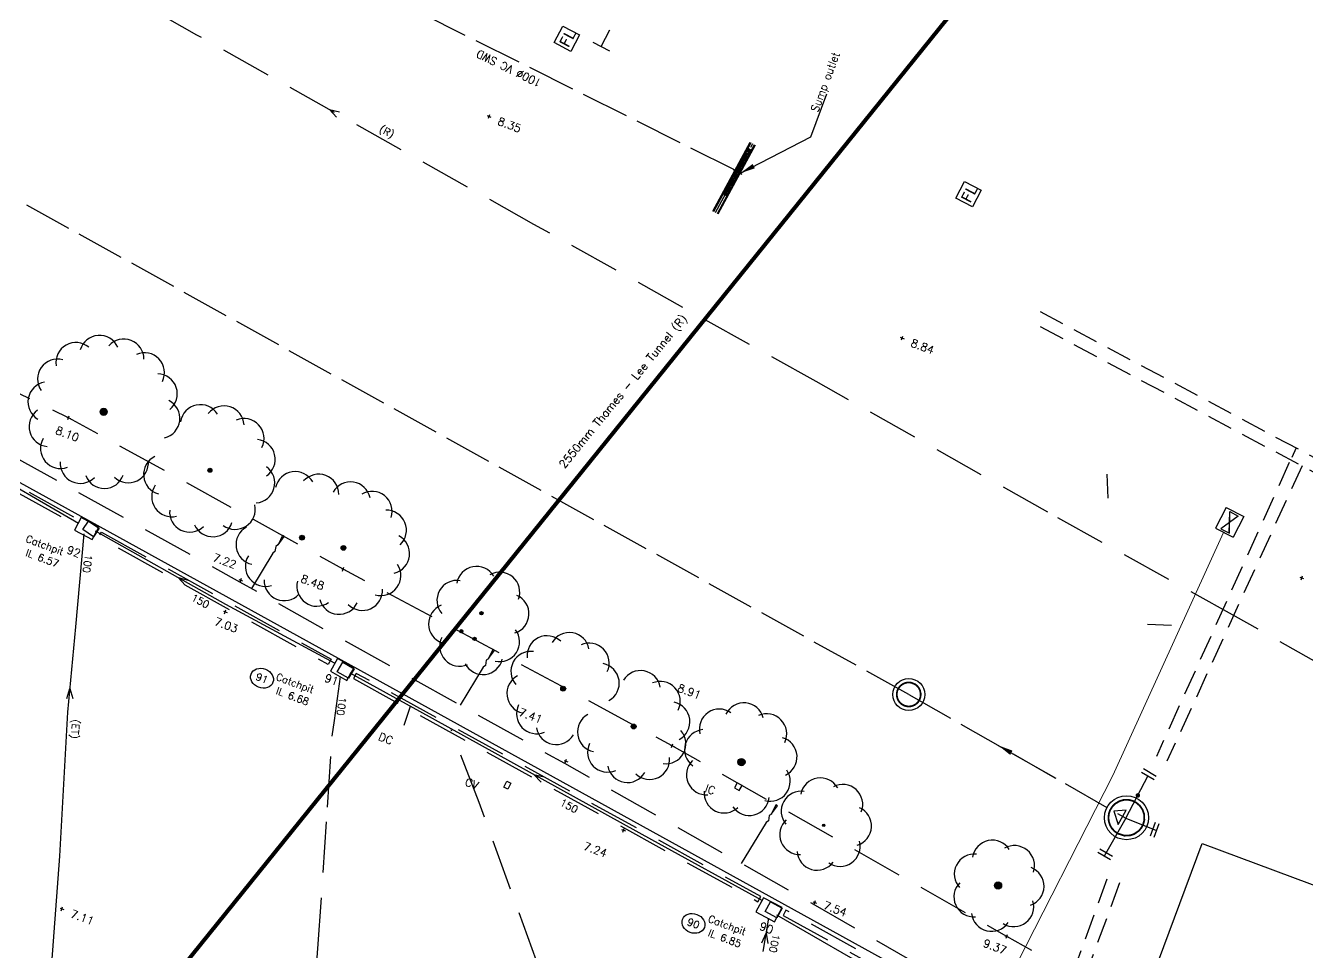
# Model space of a CAD drawing. Header units: millimetres. Extents: x 521005098 to 521837086, y 174609906 to 175681253.
# Drawn here: x 521340147 to 521404197, y 175026925 to 175073220 of the extents above; entities that cross this region are included whole.
import ezdxf
from ezdxf.enums import TextEntityAlignment as Align

# ---------------------------------------------------------------- set-up
doc = ezdxf.new("R2010")
doc.units = ezdxf.units.MM
doc.header["$LTSCALE"] = 200
for name, pattern in [('layout$0$ACAD_ISO02W100', [15, 12, -3]), ('layout$0$ACAD_ISO10W100', [18.5, 12, -3, 0.5, -3]), ('layout$0$DASHED', [19.05, 12.7, -6.35]), ('layout$0$HIDDEN', [9.525, 6.35, -3.175]), ('layout$0$survey$0$DASHED', [19.05, 12.7, -6.35])]:
    doc.linetypes.add(name, pattern=pattern)
for name, color, linetype in [('layout$0$DuctInsByOthers', 7, 'Continuous'), ('layout$0$ED-CHAMBER', 7, 'layout$0$HIDDEN'), ('layout$0$ED-STORM', 3, 'Continuous'), ('layout$0$FL', 5, 'Continuous'), ('layout$0$GT Boundary', 6, 'layout$0$FENCELINE1'), ('layout$0$GT Drain text', 3, 'Continuous'), ('layout$0$GT-surface water', 150, 'layout$0$ACAD_ISO02W100'), ('layout$0$GT0-35TXT', 3, 'Continuous'), ('layout$0$GTMECHSYM', 7, 'Continuous'), ('layout$0$GTSWD', 150, 'layout$0$ACAD_ISO02W100'), ('layout$0$GTsymbol', 7, 'Continuous'), ('layout$0$IRRIG_MAIN', 5, 'Continuous'), ('layout$0$survey$0$BOUNDARY', 8, 'Continuous'), ('layout$0$survey$0$DETAIL', 8, 'Continuous'), ('layout$0$survey$0$LEVEL', 8, 'Continuous'), ('layout$0$survey$0$MH_NUMBER', 8, 'Continuous'), ('layout$0$survey$0$SERVICE', 8, 'Continuous'), ('layout$0$survey$0$TEXT_SERVICE', 8, 'Continuous'), ('layout$0$survey$0$VEGETATION', 8, 'Continuous'), ('layout$0$survey$0$WATER', 8, 'Continuous')]:
    doc.layers.add(name, color=color, linetype=linetype)
doc.styles.add('layout$0$GT1TO200', font='romans.shx', dxfattribs={"width": 0.95, "height": 400})
doc.styles.add('layout$0$GTANYHEIGHT', font='romans.shx', dxfattribs={"width": 0.95})
doc.styles.add('layout$0$ROMAN', font='verdana.ttf')
doc.styles.add('layout$0$ROMANS', font='Romans.shx')
doc.styles.add('layout$0$survey$0$ROMANS', font='Romans.shx')
doc.linetypes.add('layout$0$FENCELINE1', pattern='A,6.35,-2.54,[133,ltypeshp.shx,S=2.54,R=0,X=-2.54,Y=0],-2.54,25.4', length=36.83)
doc.dimstyles.new('layout$0$NOTEARROW', dxfattribs={"dimscale": 250, "dimtxt": 2, "dimasz": 3, "dimexe": 1, "dimexo": 1, "dimgap": 1, "dimtad": 2, "dimtih": 1, "dimtoh": 1, "dimdec": 4, "dimzin": 0, "dimdsep": 46, "dimtxsty": 'layout$0$GTANYHEIGHT', "dimcen": 3.5, "dimclrd": 7, "dimclre": 7, "dimclrt": 3, "dimadec": 0, "dimazin": 0, "dimtfac": 1, "dimtdec": 4, "dimtofl": 0, "dimtmove": 0, "dimatfit": 3, "dimfxl": 1, "dimtolj": 1, "dimtzin": 0, "dimarcsym": 0})

# ---------------------------------------------------------------- blocks, each defined once
blk = doc.blocks.new('layout$0$DCGMID100')
at = {"color": 8, "linetype": 'Continuous'}
for p, q in [((-1290, 100), (-1290, -100)), ((-1230, 100), (-1230, -100)), ((-1170, 100), (-1170, -100)), ((-1110, 100), (-1110, -100)), ((-1050, 100), (-1050, -100)), ((-990, 100), (-990, -100)), ((-930, 100), (-930, -100)), ((-870, 100), (-870, -100)), ((-810, 100), (-810, -100)), ((-750, 100), (-750, -100)), ((-690, 100), (-690, -100)), ((-630, 100), (-630, -100)), ((-570, 100), (-570, -100)), ((-510, 100), (-510, -100)), ((-450, 100), (-450, -100)), ((-390, 100), (-390, -100)), ((-330, 100), (-330, -100)), ((-270, 100), (-270, -100)), ((-210, 100), (-210, -100)), ((-150, 100), (-150, -100)), ((-141, 101), (142, 101)), ((-90, 100), (-90, -100)), ((-30, 100), (-30, -100)), ((30, 100), (30, -100)), ((90, 100), (90, -100)), ((150, 100), (150, -100)), ((210, 100), (210, -100)), ((270, 100), (270, -100)), ((330, 100), (330, -100)), ((390, 100), (390, -100)), ((450, 100), (450, -100)), ((510, 100), (510, -100)), ((570, 100), (570, -100)), ((630, 100), (630, -100)), ((690, 100), (690, -100)), ((750, 100), (750, -100)), ((810, 100), (810, -100)), ((870, 100), (870, -100)), ((930, 100), (930, -100)), ((990, 100), (990, -100)), ((1050, 100), (1050, -100)), ((1110, 100), (1110, -100)), ((1170, 100), (1170, -100)), ((1230, 100), (1230, -100)), ((1290, 100), (1290, -100)), ((142, -99), (-142, -99))]:
    blk.add_line(p, q, dxfattribs=at)
at = {"color": 8, "linetype": 'layout$0$ACAD_ISO10W100'}
for p, q in [((0, 250), (0, -250)), ((-1350, 0), (1350, 0))]:
    blk.add_line(p, q, dxfattribs=at)
at = {"color": 3, "linetype": 'Continuous'}
blk.add_lwpolyline([(-142, 121), (142, 121), (142, -121), (-142, -121)], close=True, dxfattribs=at)
at = {"color": 8, "linetype": 'Continuous'}
blk.add_circle((0, 0), 156, dxfattribs=at)
blk = doc.blocks.new('layout$0$S')
at = {"layer": 'layout$0$ED-STORM'}
blk.add_lwpolyline([(-0.5, 0.15), (0.001, 0), (-0.5, -0.151)], dxfattribs=at)
blk = doc.blocks.new('layout$0$1200MH')
at = {"color": 6, "linetype": 'Continuous'}
blk.add_circle((0, 0), 800, dxfattribs=at)
at = {"layer": 'layout$0$GTsymbol', "const_width": 90}
blk.add_lwpolyline([(-582, -147), (-600, 15), (-581, 149), (-544, 253), (-506, 322), (-436, 413), (-354, 485), (-231, 554), (-142, 583), (-30, 599), (118, 588), (265, 538), (376, 467), (468, 376), (534, 274), (578, 160), (594, 83), (588, -118), (557, -224), (486, -352), (398, -449), (237, -551), (86, -594), (-64, -597), (-192, -568), (-271, -535), (-334, -498), (-395, -452), (-449, -398), (-509, -317), (-535, -271), (-561, -212), (-578, -162)], close=True, dxfattribs=at)
blk = doc.blocks.new('layout$0$1800MH')
at = {"color": 6, "linetype": 'Continuous'}
blk.add_circle((0, 0), 1100, dxfattribs=at)
at = {"layer": 'layout$0$GTsymbol', "const_width": 90}
blk.add_lwpolyline([(-86, 896), (103, 894), (293, 851), (499, 749), (665, 606), (804, 404), (880, 189), (893, -112), (837, -330), (766, -473), (623, -650), (380, -816), (193, -879), (-105, -894), (-433, -789), (-597, -674), (-736, -518), (-824, -363), (-880, -189), (-900, -5), (-878, 199), (-818, 376), (-714, 548), (-555, 708), (-345, 831), (-152, 887)], close=True, dxfattribs=at)
blk = doc.blocks.new('layout')
at = {"layer": 'layout$0$survey$0$VEGETATION', "linetype": 'Continuous'}
h = blk.add_hatch(color=256, dxfattribs=at)
edge = h.paths.add_edge_path()
edge.add_arc((521344046.2, 175053926.4), 180, 0, 360)
h = blk.add_hatch(color=256, dxfattribs=at)
edge = h.paths.add_edge_path()
edge.add_arc((521349358.5, 175051009.1), 100, 0, 360)
h = blk.add_hatch(color=256, dxfattribs=at)
edge = h.paths.add_edge_path()
edge.add_arc((521353960.3, 175047641.5), 120, 0, 360)
h = blk.add_hatch(color=256, dxfattribs=at)
edge = h.paths.add_edge_path()
edge.add_arc((521356026.7, 175047128.8), 120, 0, 360)
h = blk.add_hatch(color=256, dxfattribs=at)
edge = h.paths.add_edge_path()
edge.add_arc((521362923.4, 175043866.4), 79.6, 0, 360)
h = blk.add_hatch(color=256, dxfattribs=at)
edge = h.paths.add_edge_path()
edge.add_arc((521361918.6, 175042967.8), 79.6, 0, 360)
h = blk.add_hatch(color=256, dxfattribs=at)
edge = h.paths.add_edge_path()
edge.add_arc((521362581.1, 175042587.2), 79.6, 0, 360)
h = blk.add_hatch(color=256, dxfattribs=at)
edge = h.paths.add_edge_path()
edge.add_arc((521367005.8, 175040099.1), 120, 0, 360)
h = blk.add_hatch(color=256, dxfattribs=at)
edge = h.paths.add_edge_path()
edge.add_arc((521370530.4, 175038207.7), 120, 0, 360)
h = blk.add_hatch(color=256, dxfattribs=at)
edge = h.paths.add_edge_path()
edge.add_arc((521375916.7, 175036431.4), 180, 0, 360)
h = blk.add_hatch(color=256, dxfattribs=at)
edge = h.paths.add_edge_path()
edge.add_arc((521380031.3, 175033273.3), 60, 0, 360)
h = blk.add_hatch(color=256, dxfattribs=at)
edge = h.paths.add_edge_path()
edge.add_arc((521388740.9, 175030266.7), 180, 0, 360)
at = {"color": 0, "linetype": 'ByBlock'}
for p, q in [((521394235, 175049622.8), (521394196.9, 175050805.9)), ((521396212.9, 175043325.4), (521397404.8, 175043277.1))]:
    blk.add_line(p, q, dxfattribs=at)
at = {"color": 7, "ltscale": 0.4}
for p, q in [((521400133.6, 175049150.6), (521399604.6, 175048113.4)), ((521400133.6, 175049150.5), (521401022.2, 175048692)), ((521401022.2, 175048692), (521400495.5, 175047659.1)), ((521399604.6, 175048113.4), (521400495.5, 175047659.1))]:
    blk.add_line(p, q, dxfattribs=at)
at = {"layer": 'layout$0$DuctInsByOthers', "color": 3, "linetype": 'layout$0$HIDDEN'}
for p, q in [((521390840.3, 175058932.7), (521439484.8, 175033052.7)), ((521390849.1, 175058183.3), (521452225, 175025546.7)), ((521403640.5, 175052128), (521403413.2, 175051642.5)), ((521403290.7, 175051391.5), (521396657.9, 175036716.3)), ((521403933.7, 175051229.6), (521397182.1, 175036474.5)), ((521394175.9, 175030575.5), (521344074.7, 174892923.8)), ((521394803.1, 175030398.2), (521344907.8, 174893312.3))]:
    blk.add_line(p, q, dxfattribs=at)
at = {"layer": 'layout$0$ED-CHAMBER'}
for points in [[(521343805.9, 175048171.5), (521342928.9, 175048641.5), (521342592.6, 175048014), (521343469.6, 175047543.9), (521343805.9, 175048171.5)], [(521356562.6, 175041137), (521355738.5, 175041612.2), (521355373.6, 175040979.6), (521356197.7, 175040504.3), (521356562.6, 175041137)], [(521377946.1, 175029162.1), (521377015.1, 175029653.2), (521376640, 175028942), (521377571.1, 175028450.9), (521377946.1, 175029162.1)]]:
    blk.add_lwpolyline(points, dxfattribs=at)
at = {"layer": 'layout$0$ED-STORM', "linetype": 'layout$0$DASHED'}
for points in [[(521429507.4, 175027460.2), (521414994.3, 175035555.5), (521400612.1, 175043709.8), (521391219.7, 175048910.7), (521379652.4, 175055441.7), (521365550.8, 175063288.8), (521348707.1, 175072752), (521331841.3, 175082272.3), (521315484.5, 175091325.8), (521297589.9, 175101068), (521277754.6, 175111871.8), (521264960.7, 175118937.3), (521251410.1, 175126459.1), (521238914.2, 175133321), (521230223, 175138158.8), (521220477.1, 175143439.5), (521215323.8, 175146309.5)], [(521349095.8, 174956909.8), (521349653.9, 174964206.4), (521350380.2, 174972406.1), (521350981.8, 174980261.9), (521351343.5, 174984960), (521351905.2, 174991749.8), (521352358.4, 174997880), (521352917, 175003714.9), (521353540, 175012301.5), (521354255.5, 175020988.9), (521354755, 175027112.3), (521355228.4, 175034178.7), (521355463.6, 175037724.4), (521355574.3, 175038511.1)]]:
    blk.add_lwpolyline(points, dxfattribs=at)
at = {"layer": 'layout$0$ED-STORM'}
for points in [[(521342796.1, 175048349.1), (521337564.9, 175051372.9), (521330140.5, 175055726.3)], [(521340885.7, 175019196.9), (521341147.3, 175022123.9), (521341856.4, 175031726.4), (521342249.6, 175038921.5), (521342652.4, 175043191), (521343073.2, 175047828)], [(521355619.7, 175041348.5), (521350156, 175044301.9), (521343643.9, 175047961.8)], [(521355574.3, 175038511.1), (521355882.5, 175040702.5)], [(521376948.4, 175029520.1), (521371435.9, 175032546), (521359846.7, 175038960.4), (521356371.1, 175040877.8)], [(521377007.4, 175026961.4), (521377286.5, 175028639.9)], [(521388854.5, 175022509.4), (521385625.3, 175024275.9), (521381384.4, 175026644.7), (521377680.6, 175028780)]]:
    blk.add_lwpolyline(points, dxfattribs=at)
at = {"layer": 'layout$0$ED-STORM', "linetype": 'layout$0$DASHED'}
blk.add_lwpolyline([(521378481.4, 174990382.3), (521378066.9, 174991215.4, 0.5138764), (521377776.1, 174991986.1), (521376468.6, 174995940.9), (521370835.2, 175012008.8), (521368278.8, 175019344.2), (521362816.1, 175034412.1), (521361415, 175038048.8)], format="xyb", dxfattribs=at)
at = {"layer": 'layout$0$ED-STORM'}
for centre in [(521351958.9, 175040619.1), (521373517.6, 175028371.3)]:
    blk.add_ellipse(centre, major_axis=(546.6, -203.5), ratio=0.8266745, dxfattribs=at)
at = {"layer": 'layout$0$FL', "color": 3}
for p, q in [((521368903.6, 175072177.6), (521369342.3, 175073006.1)), ((521368489.3, 175072397), (521369317.8, 175071958.2))]:
    blk.add_line(p, q, dxfattribs=at)
for points in [[(521366994.2, 175073199.9), (521367822.7, 175072761.2), (521367384, 175071932.7), (521366555.5, 175072371.4)], [(521387069.2, 175065436.7), (521387897.7, 175064998), (521387459, 175064169.5), (521386630.5, 175064608.2)]]:
    blk.add_lwpolyline(points, close=True, dxfattribs=at)
at = {"layer": 'layout$0$GT Boundary', "color": 7, "ltscale": 0.2}
blk.add_lwpolyline([(521352663.6, 174908078), (521398940.7, 175032360.5), (521439428.7, 175017284.6), (521443910.9, 175028601.8), (521461420.7, 175018447.2), (521480072, 175062154.7), (521480258.3, 175062942.6), (521547590.2, 175038234.9), (521564810.3, 175032120.4), (521585638.3, 175024829.1), (521597358.4, 175020898.7), (521597741.9, 175020775.7), (521589784.6, 174999405.6), (521579265.5, 174971155.4)], dxfattribs=at)
at = {"layer": 'layout$0$GT Drain text', "color": 7, "linetype": 'Continuous'}
for p, q in [((521374494.1, 175063958.1), (521376357.1, 175067407.2)), ((521374758.1, 175063815.5), (521376621.1, 175067264.6))]:
    blk.add_line(p, q, dxfattribs=at)
at = {"layer": 'layout$0$GT Drain text', "color": 3, "linetype": 'Continuous'}
for p, q in [((521374538.1, 175063934.3), (521376401.1, 175067383.4)), ((521374714.1, 175063839.3), (521376577.1, 175067288.4))]:
    blk.add_line(p, q, dxfattribs=at)
at = {"layer": 'layout$0$GT Drain text', "color": 7, "linetype": 'layout$0$ACAD_ISO10W100'}
blk.add_line((521374626.1, 175063886.8), (521376489.1, 175067335.9), dxfattribs=at)
at = {"layer": 'layout$0$GT-surface water', "flags": 128}
for points in [[(521384277.8, 175039808.8), (521306036.7, 175083211.9)], [(521384277.8, 175039808.8), (521395128.2, 175033629.1)]]:
    blk.add_lwpolyline(points, dxfattribs=at)
at = {"layer": 'layout$0$GT-surface water', "color": 3, "linetype": 'Continuous'}
for points in [[(521396642.4, 175035716.8), (521396003.3, 175036087)], [(521396541.8, 175035546.5), (521395902.8, 175035916.8)], [(521396350.7, 175032743.1), (521396605.9, 175033436.2)], [(521396535.7, 175032673.2), (521396790.9, 175033366.3)], [(521394357.9, 175031544), (521393718.8, 175031914.2)], [(521394458.5, 175031714.3), (521393819.4, 175032084.5)]]:
    blk.add_lwpolyline(points, dxfattribs=at)
at = {"layer": 'layout$0$GT-surface water'}
for points in [[(521395128.2, 175033629.1), (521396322.9, 175035901.9)], [(521395128.2, 175033629.1), (521394038.4, 175031729.1)], [(521395128.2, 175033629.1), (521396663.3, 175033019.8)]]:
    blk.add_lwpolyline(points, dxfattribs=at)
at = {"layer": 'layout$0$GT-surface water', "const_width": 112.5}
blk.add_lwpolyline([(521395669.3, 175034765.5, 1), (521395781.8, 175034765.5, 1)], format="xyb", close=True, dxfattribs=at)
at = {"layer": 'layout$0$GT-surface water', "color": 3}
blk.add_lwpolyline([(521394523.7, 175033973.4), (521394739.9, 175033317.1), (521395139.8, 175034021.6), (521394523.7, 175033973.4)], dxfattribs=at)
at = {"layer": 'layout$0$GTMECHSYM', "color": 7}
for p, q in [((521400297.4, 175047863.2), (521400314.9, 175048945)), ((521400297.8, 175047862.1), (521400315.3, 175048943.9)), ((521400315.3, 175048943.9), (521400744.5, 175048720.5)), ((521400744.1, 175048721.6), (521399868.2, 175048086.6)), ((521400744.5, 175048720.5), (521399868.6, 175048085.5)), ((521399868.6, 175048085.5), (521400297.8, 175047862.1))]:
    blk.add_line(p, q, dxfattribs=at)
at = {"layer": 'layout$0$GTSWD'}
blk.add_line((521375537.7, 175066033.1), (521358486.3, 175074546.4), dxfattribs=at)
at = {"layer": 'layout$0$IRRIG_MAIN', "color": 140, "lineweight": 0, "ltscale": 0.5}
for p, q in [((521394476.6, 175035766.8), (521400011.8, 175047897.8)), ((521369204, 174986196.4), (521394476.6, 175035766.8))]:
    blk.add_line(p, q, dxfattribs=at)
at = {"layer": 'layout$0$survey$0$BOUNDARY', "linetype": 'Continuous'}
blk.add_line((521303587.7, 175070383.2), (521391086.3, 175022145), dxfattribs=at)
at = {"layer": 'layout$0$survey$0$DETAIL', "linetype": 'layout$0$survey$0$DASHED', "flags": 128}
for points in [[(521392035, 175014194.1), (521394716.3, 175023036.5), (521392877.6, 175025627.3), (521389172.5, 175027723.7), (521372461.3, 175037245), (521356017.6, 175046069.1), (521342294.6, 175053633.6), (521332676.5, 175058311.7), (521313628.9, 175068777.2), (521308526.8, 175070885.7)], [(521316087.9, 175064580), (521331536.1, 175056141), (521350832.3, 175045436.9), (521367069.9, 175036372.2), (521379484.4, 175029349.8), (521390304.1, 175023128.4), (521391467.2, 175022095.7), (521391020.5, 175021915.8)]]:
    blk.add_lwpolyline(points, dxfattribs=at)
at = {"layer": 'layout$0$survey$0$DETAIL', "flags": 128}
for points in [[(521352760.9, 175047291.4), (521353064.1, 175047692.1), (521352978.7, 175047744.2)], [(521363277.6, 175041603.5), (521363580.8, 175042004.2), (521363495.4, 175042056.3)], [(521377418.6, 175033843.6), (521377721.8, 175034244.3), (521377636.5, 175034296.4)]]:
    blk.add_lwpolyline(points, close=True, dxfattribs=at)
for points in [[(521352760.9, 175047291.4), (521352756.7, 175047284.5), (521352649.9, 175047205.6), (521352607.2, 175046943.6), (521352500.4, 175046864.6), (521351426.4, 175045105.3)], [(521363277.6, 175041603.5), (521363273.3, 175041596.6), (521363166.6, 175041517.7), (521363123.8, 175041255.7), (521363017.1, 175041176.7), (521361859.7, 175039280.8)], [(521377418.6, 175033843.6), (521377414.4, 175033836.7), (521377307.7, 175033757.8), (521377264.9, 175033495.7), (521377158.1, 175033416.8), (521375909.8, 175031371.8)]]:
    blk.add_lwpolyline(points, dxfattribs=at)
at = {"layer": 'layout$0$survey$0$LEVEL', "flags": 128}
for points in [[(521363214.3, 175068724.5), (521363401.7, 175068654.7)], [(521363273.1, 175068595.9), (521363342.9, 175068783.3)], [(521383857.1, 175057650.4), (521384044.5, 175057580.6)], [(521383915.9, 175057521.8), (521383985.7, 175057709.3)], [(521342200.9, 175053668.5), (521342388.3, 175053598.8)], [(521342259.7, 175053539.9), (521342329.5, 175053727.4)], [(521355923.9, 175046104), (521356111.3, 175046034.3)], [(521355982.7, 175045975.4), (521356052.5, 175046162.9)], [(521403821.3, 175045670.2), (521404008.7, 175045600.4)], [(521403880.1, 175045541.6), (521403949.9, 175045729)], [(521350803.1, 175045551.8), (521350990.5, 175045482.1)], [(521350861.9, 175045423.2), (521350931.7, 175045610.7)], [(521350026.8, 175043972.3), (521350214.2, 175043902.5)], [(521350085.6, 175043843.7), (521350155.4, 175044031.1)], [(521372426.4, 175037151.3), (521372496.2, 175037338.7)], [(521372367.6, 175037279.9), (521372555, 175037210.1)], [(521367052, 175036517.6), (521367239.5, 175036447.8)], [(521367110.8, 175036389), (521367180.6, 175036576.4)], [(521369927.9, 175033057.6), (521370115.3, 175032987.8)], [(521369986.7, 175032928.9), (521370056.5, 175033116.4)], [(521341865.1, 175029136.2), (521342052.5, 175029066.4)], [(521341923.9, 175029007.6), (521341993.7, 175029195)], [(521379485.7, 175029453.4), (521379673.1, 175029383.6)], [(521379544.5, 175029324.8), (521379614.3, 175029512.2)], [(521389078.8, 175027758.6), (521389266.2, 175027688.8)], [(521389137.6, 175027629.9), (521389207.4, 175027817.4)]]:
    blk.add_lwpolyline(points, dxfattribs=at)
at = {"layer": 'layout$0$survey$0$SERVICE', "linetype": 'layout$0$survey$0$DASHED', "flags": 128}
for points in [[(521330309.3, 175055439.4), (521342725.3, 175048585.4), (521342580.3, 175048322.7), (521330164.3, 175055176.8)], [(521343937.7, 175047923), (521355409.8, 175041565.8), (521355264.4, 175041303.4), (521343792.3, 175047660.6)], [(521356526.3, 175040599.3), (521376740.8, 175029453.1), (521376885.7, 175029715.9), (521356671.2, 175040862)], [(521377995.6, 175028771.6), (521390636.5, 175021785.2), (521383867.8, 175008799.4), (521377169.2, 174989813.1), (521377433.2, 174989720), (521384131.8, 175008706.2), (521391020.5, 175021915.8), (521378140.7, 175029034.2)]]:
    blk.add_lwpolyline(points, close=True, dxfattribs=at)
at = {"layer": 'layout$0$survey$0$SERVICE', "linetype": 'Continuous', "flags": 128}
for points in [[(521343288.7, 175048469.2), (521343821.7, 175048114.8), (521343539.3, 175047690.2), (521343006.3, 175048044.5)], [(521355717, 175040946.7), (521355992.7, 175041422.6), (521356563.8, 175041091.7), (521356288, 175040615.8)], [(521364388.8, 175035380.5), (521364238.3, 175035075.7), (521364041, 175035173.1), (521364191.6, 175035477.9)], [(521375565.4, 175035148.4), (521375810.6, 175035013.2), (521375945.8, 175035258.4), (521375700.6, 175035393.6)], [(521377683.5, 175028657.8), (521377103.7, 175028973.2), (521377366.5, 175029456.3), (521377946.3, 175029141)]]:
    blk.add_lwpolyline(points, close=True, dxfattribs=at)
at = {"layer": 'layout$0$survey$0$TEXT_SERVICE', "linetype": 'Continuous'}
blk.add_line((521359356.4, 175039210.9), (521359044.6, 175038256.1), dxfattribs=at)
at = {"layer": 'layout$0$survey$0$VEGETATION', "linetype": 'Continuous'}
for centre, radius in [((521344046.2, 175053926.4), 180), ((521349358.5, 175051009.1), 100), ((521353960.3, 175047641.5), 120), ((521356026.7, 175047128.8), 120), ((521362923.4, 175043866.4), 79.6), ((521361918.6, 175042967.8), 79.6), ((521362581.1, 175042587.2), 79.6), ((521367005.8, 175040099.1), 120), ((521370530.4, 175038207.7), 120), ((521375916.7, 175036431.4), 180), ((521380031.3, 175033273.3), 60), ((521388740.9, 175030266.7), 180)]:
    blk.add_circle(centre, radius, dxfattribs=at)
for centre, start, end in [((521342657.9, 175056387.9), 49.788007, 189.059738), ((521343838.9, 175056744.8), 24.570816, 163.842546), ((521345059.5, 175056564.5), 359.353624, 138.625355), ((521341741.5, 175055561.8), 75.005199, 214.276929), ((521346086.9, 175055881.4), 334.136433, 113.408163), ((521341264.4, 175054424), 100.22239, 239.494121), ((521346725.3, 175054825.7), 308.919241, 88.190971), ((521341317.5, 175053191.4), 125.439582, 264.711312), ((521346853.2, 175053598.5), 283.702049, 62.97378), ((521348881.4, 175053285.7), 32.201322, 171.473052), ((521350061.2, 175053226.5), 2.781265, 142.052995), ((521351059.7, 175052595.4), 333.361208, 112.632939), ((521341890.7, 175052098.8), 150.656773, 289.928504), ((521351619.5, 175051555.2), 303.941151, 83.212882), ((521342874.7, 175051354.6), 175.873965, 315.145695), ((521345282.6, 175051385.2), 226.308348, 5.580078), ((521347042.3, 175050796.3), 115.613949, 254.88568), ((521344082.1, 175051100.6), 201.091157, 340.362887), ((521351596.2, 175050374.1), 274.521095, 53.792825), ((521353616.6, 175049942), 28.862437, 168.134167), ((521354790.9, 175049814.1), 359.44238, 138.71411), ((521347445.5, 175049686), 145.034006, 284.305737), ((521356381.6, 175049427.6), 11.587863, 150.859593), ((521357465, 175048956.8), 342.167806, 121.439536), ((521348342.1, 175048916.9), 174.454063, 313.725793), ((521350623, 175049056.8), 233.294177, 12.565907), ((521358177.4, 175048014.6), 312.747749, 92.01948), ((521349500.9, 175048687.5), 203.87412, 343.14585), ((521351660.4, 175047294.1), 118.952835, 258.224565), ((521358335.1, 175046843.9), 283.327692, 62.599423), ((521352127.6, 175046209.2), 148.372891, 287.644622), ((521357897.5, 175045746.7), 253.907636, 33.179366), ((521362681, 175045208.3), 31.057436, 170.329167), ((521363838.7, 175044914.2), 340.041586, 119.313317), ((521353067.6, 175045493.6), 177.792948, 317.064679), ((521354702, 175045216.9), 165.647465, 304.919196), ((521356977.3, 175045006), 224.487579, 3.759309), ((521361699.7, 175044504.7), 81.037018, 220.308748), ((521355811.9, 175044812.7), 195.067522, 334.339252), ((521364298.9, 175043839.5), 287.099781, 66.371512), ((521361280.8, 175043334.9), 111.638699, 250.910429), ((521361839.6, 175042217.5), 153.70993, 292.98166), ((521363828.8, 175042445.1), 257.488807, 36.760537), ((521366205.4, 175041740.3), 46.362353, 185.634083), ((521367316.1, 175041898.6), 10.579827, 149.851558), ((521365396.9, 175040962.5), 82.144879, 221.416609), ((521368309.7, 175041377.5), 334.797302, 114.069032), ((521362994.7, 175041805), 207.561721, 346.833452), ((521368811.1, 175040373.8), 299.014776, 78.286507), ((521365195.7, 175039858.8), 117.927404, 257.199135), ((521370874.8, 175040001), 9.492455, 148.764186), ((521371858.3, 175039461.1), 333.70993, 112.98166), ((521365677.9, 175038845.7), 153.70993, 292.98166), ((521372340.5, 175038448.1), 297.927404, 77.199135), ((521376038.9, 175038390.4), 14.606556, 153.878286), ((521368725.2, 175037933.1), 119.014776, 258.286507), ((521374813.6, 175038079.4), 54.606556, 193.878286), ((521377177.3, 175037841.1), 334.606556, 113.878286), ((521366661.4, 175038305.9), 189.492455, 328.764186), ((521372139.4, 175037344.3), 262.144879, 41.416609), ((521374075, 175037053.6), 94.606556, 233.878286), ((521369226.5, 175036929.4), 154.797302, 294.069032), ((521377696.4, 175036688.5), 294.606556, 73.878286), ((521370220.1, 175036408.3), 190.579827, 329.851558), ((521371330.8, 175036566.5), 226.362353, 5.634083), ((521374168.5, 175035793), 134.606556, 273.878286), ((521377353.1, 175035471.9), 254.606556, 33.878286), ((521379859.3, 175034643.8), 29.707393, 168.979123), ((521375050.4, 175034887.4), 174.606556, 313.878286), ((521378904, 175033974.2), 81.084734, 220.356464), ((521380978.1, 175034315.7), 338.286388, 117.558118), ((521376308.1, 175034760.6), 214.606556, 353.878286), ((521381418, 175033236.7), 286.80593, 66.07766), ((521378831.7, 175032811), 132.545414, 271.817144), ((521380847.7, 175032219.5), 235.395504, 14.667234), ((521388456.3, 175031532.9), 32.218149, 171.489879), ((521389562, 175031260.1), 340.789577, 120.061308), ((521379696.6, 175032030.1), 184.020177, 323.291908), ((521387553.7, 175030838.5), 83.64672, 222.91845), ((521390038.1, 175030225.5), 289.361006, 68.632736), ((521387533.7, 175029699.8), 135.075291, 274.347022), ((521389526.1, 175029208.3), 237.932434, 17.204165), ((521388411.5, 175028974.3), 186.503863, 325.775593)]:
    blk.add_arc(centre, 1000, start, end, dxfattribs=at)
at = {"layer": 'layout$0$survey$0$WATER', "linetype": 'Continuous', "const_width": 200, "flags": 128}
blk.add_lwpolyline([(521118022.6, 174741144.2), (521409500.2, 175102449.9)], dxfattribs=at)
at = {"layer": 'layout$0$ED-STORM', "linetype": 'Continuous'}
for p, xscale, yscale, zscale, rotation in [((521355327.3, 175069032.6), 1000.00000000873, 1000.00000000873, 1000.00000000873, 150.3641256762847), ((521347767.5, 175045643.8), 999.9999999837704, 1000, 1000, 150.2324970194975), ((521342361.2, 175040104.5), 999.9999999969694, 999.9999999969694, 999.9999999969694, 89.2285820617244), ((521365548.3, 175035804.6), 999.9999999837704, 1000, 1000, 150.2324970194975), ((521377160.6, 175027882.5), 999.9999999929589, 999.9999999929589, 999.9999999929589, 81.78182924267509)]:
    blk.add_blockref('layout$0$S', p, dxfattribs=dict(at, xscale=xscale, yscale=yscale, zscale=zscale, rotation=rotation))
at = {"layer": 'layout$0$GT Drain text'}
for rotation in [61.57066031724542, 61.570661092721]:
    blk.add_blockref('layout$0$DCGMID100', (521375716.1, 175065918.6), dxfattribs=dict(at, rotation=rotation))
at = {"layer": 'layout$0$GT-surface water', "linetype": 'Continuous', "rotation": 69.99999934060686}
blk.add_blockref('layout$0$1200MH', (521384277.8, 175039808.8), dxfattribs=at)
at = {"layer": 'layout$0$GT-surface water', "linetype": 'Continuous'}
blk.add_blockref('layout$0$1800MH', (521395156.1, 175033649.2), dxfattribs=at)
at = {"layer": 'layout$0$ED-STORM', "linetype": 'Continuous', "style": 'layout$0$ROMANS'}
for s, rotation, p in [('(R)', 331.964498, (521357731.9, 175067852.4)), ('Catchpit', 339.576964, (521340079.3, 175047345.1)), ('IL 6.57', 339.576964, (521340077.2, 175046645.1)), ('100', 262.377742, (521343014.8, 175046836.3)), ('150', 331.912768, (521348339.4, 175044438.3)), ('Catchpit', 339.576964, (521352583, 175040448.1)), ('IL 6.68', 339.576964, (521352580.8, 175039748.1)), ('100', 262.377742, (521355708.9, 175039711)), ('(ET)', 265.687898, (521342383.5, 175038585.1)), ('150', 331.912768, (521366760, 175034203.6)), ('Catchpit', 339.576964, (521374172, 175028359.3)), ('IL 6.85', 339.576964, (521374182.2, 175027654.8)), ('100', 258.142378, (521377381.9, 175027882.5))]:
    blk.add_text(s, height=360, rotation=rotation, dxfattribs=at).set_placement(p, align=Align.BOTTOM_LEFT)
at = {"layer": 'layout$0$ED-STORM', "style": 'layout$0$ROMANS'}
for s, p in [('91', (521351958.9, 175040619.1)), ('90', (521373517.6, 175028371.3))]:
    blk.add_text(s, height=360, rotation=339.576964, dxfattribs=at).set_placement(p, align=Align.MIDDLE_CENTER)
at = {"layer": 'layout$0$FL', "color": 3, "char_height": 562.5, "width": 937.5, "attachment_point": 7, "rotation": 62.097971, "style": 'layout$0$ROMAN'}
for insert in [(521367269.2, 175072074), (521387344.2, 175064310.8)]:
    blk.add_mtext('FL', dxfattribs=dict(at, insert=insert))
at = {"layer": 'layout$0$GT Drain text', "style": 'layout$0$GT1TO200', "width": 0.95}
blk.add_text('100%%C VC SWD', height=400, rotation=154.050688, dxfattribs=at).set_placement((521365962.9, 175070488.5))
at = {"layer": 'layout$0$GT Drain text', "insert": (521379366.5, 175069010.2), "char_height": 400, "width": 4043.517, "attachment_point": 1, "rotation": 69.576964, "style": 'layout$0$GT1TO200'}
blk.add_mtext('Sump outlet ', dxfattribs=at)
at = {"layer": 'layout$0$survey$0$LEVEL', "style": 'layout$0$survey$0$ROMANS'}
for s, p in [('8.35', (521363694.4, 175068285.6)), ('8.84', (521384337.2, 175057211.6)), ('8.10', (521341600.9, 175052845.7)), ('7.22', (521349462, 175046496.7)), ('8.48', (521353854.1, 175045435.3)), ('7.03', (521349538.7, 175043295.8)), ('8.91', (521372680.3, 175039977.5)), ('7.41', (521364748.7, 175038768.5)), ('7.24', (521367986.4, 175032079.4)), ('7.11', (521342345.2, 175028697.4)), ('7.54', (521379969.3, 175029117.3)), ('9.37', (521387953.3, 175027227))]:
    blk.add_text(s, height=400, rotation=339.576964, dxfattribs=at).set_placement(p)
at = {"layer": 'layout$0$survey$0$MH_NUMBER', "linetype": 'Continuous', "style": 'layout$0$survey$0$ROMANS'}
for s, p in [('92', (521342163.2, 175046877.7)), ('91', (521355044.8, 175040477.4)), ('90', (521376775.5, 175028076.8))]:
    blk.add_text(s, height=400, rotation=339.576964, dxfattribs=at).set_placement(p)
at = {"layer": 'layout$0$survey$0$TEXT_SERVICE', "style": 'layout$0$survey$0$ROMANS'}
for s, p in [('DC', (521357738.7, 175037542.4)), ('CV', (521362061.8, 175035284.9)), ('IC', (521374056.2, 175034956.3))]:
    blk.add_text(s, height=400, rotation=339.576964, dxfattribs=at).set_placement(p)
at = {"layer": 'layout$0$survey$0$WATER', "linetype": 'Continuous', "style": 'layout$0$survey$0$ROMANS'}
blk.add_text('2550mm Thames - Lee Tunnel (R)', height=400, rotation=50.648159, dxfattribs=at).set_placement((521367071.4, 175051072.7))
at = {"layer": 'layout$0$GT-surface water', "linetype": 'Continuous'}
blk.add_leader([(521388753, 175037264.2), (521391630.8, 175035631.7)], dimstyle='layout$0$NOTEARROW', override={"dimgap": 1, "dimtad": 0}, dxfattribs=at)
at = {"layer": 'layout$0$GT0-35TXT'}
blk.add_leader([(521375866.5, 175065857.6), (521379389.2, 175067671.8), (521380185, 175069809.2)], dimstyle='layout$0$NOTEARROW', dxfattribs=at)

msp = doc.modelspace()

# ---------------------------------------------------------------- block references
msp.add_blockref('layout', (0, 0))

doc.saveas('drawing.dxf')
